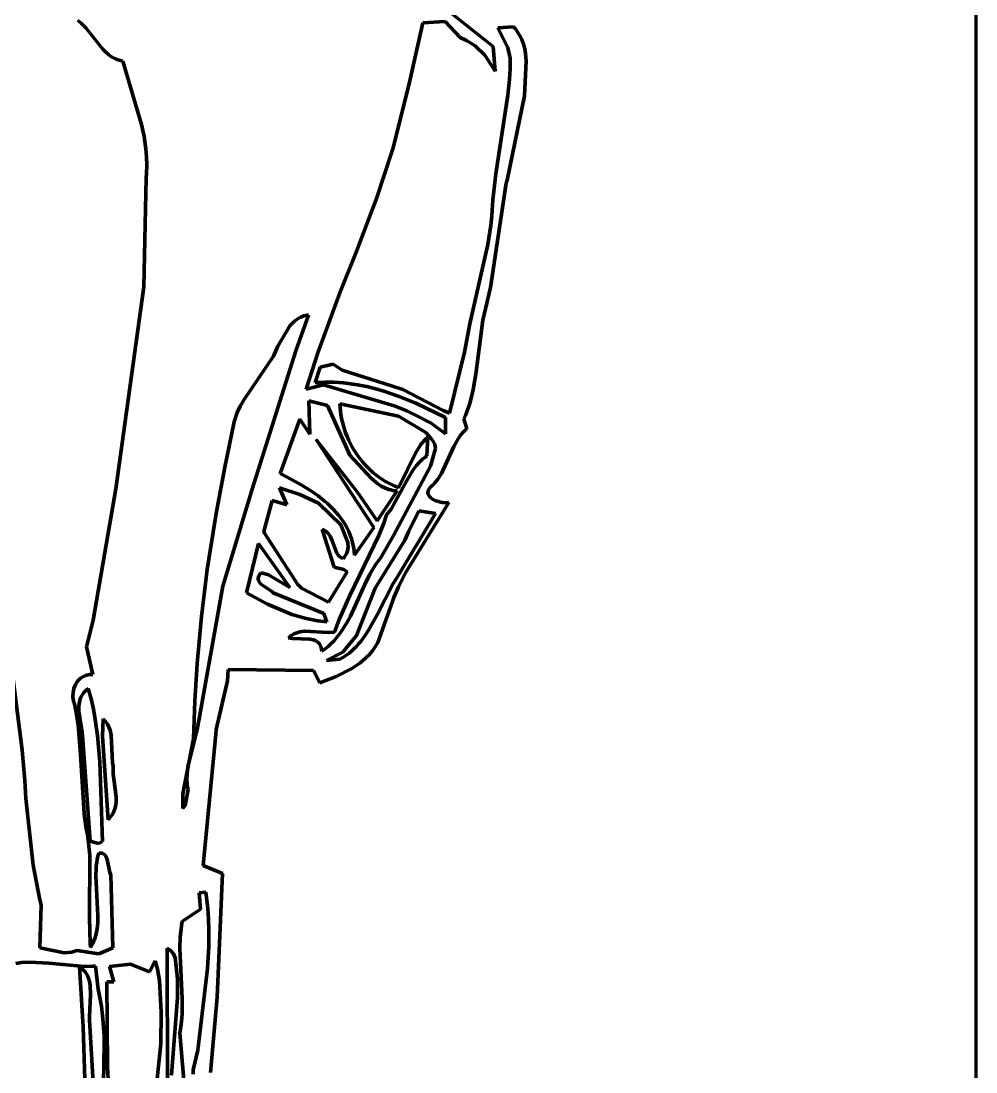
# Model space of a CAD drawing. Header units: millimetres. Extents: x 0 to 11.1, y 0 to 16.2.
# Drawn here: x 8.677 to 11.111, y 3.207 to 5.886 of the extents above; entities that cross this region are included whole.
import ezdxf

# ---------------------------------------------------------------- set-up
doc = ezdxf.new("R2010")
doc.units = ezdxf.units.MM
doc.layers.add('color#0b0b0bff', color=7, linetype='CONTINUOUS', lineweight=100)
doc.layers.add('color#ffffffff', color=7, linetype='CONTINUOUS', lineweight=100)

msp = doc.modelspace()

# ---------------------------------------------------------------- linework, layer by layer
at = {"layer": 'color#0b0b0bff'}
for p, q in [((9.7658, 5.9119), (9.8804, 5.8211)), ((8.8305, 5.8801), (8.8218, 5.8872)), ((8.8424, 5.868), (8.8305, 5.8801)), ((8.8846, 5.8147), (8.8424, 5.868)), ((9.7011, 5.8814), (9.6655, 5.7224)), ((9.7579, 5.8843), (9.7011, 5.8814)), ((9.7963, 5.8438), (9.7579, 5.8843)), ((9.8923, 5.8686), (9.9326, 5.8706)), ((9.9178, 5.8171), (9.8923, 5.8686)), ((9.9326, 5.8706), (9.937, 5.8656)), ((9.8127, 5.8365), (9.7963, 5.8438)), ((9.937, 5.8656), (9.941, 5.8604)), ((9.941, 5.8604), (9.9446, 5.8551)), ((9.9446, 5.8551), (9.9479, 5.8496)), ((9.9479, 5.8496), (9.9508, 5.8441)), ((9.9508, 5.8441), (9.9534, 5.8385)), ((8.8923, 5.8068), (8.8846, 5.8147)), ((9.8347, 5.8225), (9.8127, 5.8365)), ((9.8594, 5.7987), (9.8347, 5.8225)), ((9.8804, 5.8211), (9.8855, 5.7581)), ((9.924, 5.791), (9.9178, 5.8171)), ((9.9534, 5.8385), (9.9577, 5.8269)), ((9.9577, 5.8269), (9.9609, 5.8149)), ((9.9609, 5.8149), (9.9631, 5.8027)), ((8.9006, 5.7997), (8.8923, 5.8068)), ((8.905, 5.7965), (8.9006, 5.7997)), ((8.9096, 5.7935), (8.905, 5.7965)), ((8.9145, 5.7909), (8.9096, 5.7935)), ((8.9195, 5.7885), (8.9145, 5.7909)), ((8.9249, 5.7865), (8.9195, 5.7885)), ((9.8855, 5.7581), (9.8594, 5.7987)), ((9.9239, 5.7772), (9.924, 5.791)), ((9.9631, 5.8027), (9.9648, 5.784)), ((8.9305, 5.7848), (8.9249, 5.7865)), ((8.9364, 5.7835), (8.9305, 5.7848)), ((8.9845, 5.6221), (8.9364, 5.7835)), ((9.9218, 5.7368), (9.9234, 5.7637)), ((9.9234, 5.7637), (9.9239, 5.7772)), ((9.9648, 5.784), (9.9605, 5.695)), ((9.918, 5.6965), (9.9218, 5.7368)), ((9.6655, 5.7224), (9.6247, 5.5601)), ((9.8872, 5.4965), (9.918, 5.6965)), ((9.9605, 5.695), (9.9159, 5.4799)), ((8.9907, 5.5912), (8.9845, 5.6221)), ((8.9951, 5.5601), (8.9907, 5.5912)), ((8.9968, 5.5392), (8.9951, 5.5601)), ((9.6247, 5.5601), (9.5823, 5.4307)), ((8.9975, 5.5181), (8.9968, 5.5392)), ((8.9964, 5.4863), (8.9971, 5.497)), ((8.9971, 5.497), (8.9975, 5.5181)), ((9.8793, 5.4295), (9.8872, 5.4965)), ((8.9898, 5.2084), (8.9964, 5.4863)), ((9.9133, 5.4724), (9.8737, 5.2068)), ((9.9159, 5.4799), (9.9133, 5.4724)), ((9.5823, 5.4307), (9.5668, 5.3905)), ((9.8767, 5.3891), (9.8793, 5.4295)), ((9.5668, 5.3905), (9.533, 5.3009)), ((9.8743, 5.3647), (9.8767, 5.3891)), ((9.8671, 5.3163), (9.8743, 5.3647)), ((9.8211, 5.1136), (9.8671, 5.3163)), ((9.533, 5.3009), (9.4898, 5.1925)), ((8.9187, 4.693), (8.9898, 5.2084)), ((9.8737, 5.2068), (9.8606, 5.1523)), ((9.4898, 5.1925), (9.4335, 5.0401)), ((9.8606, 5.1523), (9.8544, 5.1233)), ((9.3739, 5.1205), (9.3626, 5.1091)), ((9.3835, 5.1274), (9.3739, 5.1205)), ((9.3773, 5.0452), (9.4102, 5.1361)), ((9.3905, 5.131), (9.3835, 5.1274)), ((9.398, 5.1338), (9.3905, 5.131)), ((9.406, 5.1356), (9.398, 5.1338)), ((9.4102, 5.1361), (9.406, 5.1356)), ((9.8544, 5.1233), (9.8366, 4.9855)), ((9.3626, 5.1091), (9.3312, 5.057)), ((9.8076, 5.0414), (9.8211, 5.1136)), ((9.2658, 4.6919), (9.3773, 5.0452)), ((9.3312, 5.057), (9.3202, 5.0312)), ((9.4335, 5.0401), (9.4038, 4.947)), ((9.7689, 4.8863), (9.8076, 5.0414)), ((9.3202, 5.0312), (9.2456, 4.9205)), ((9.4396, 5.0035), (9.4725, 5.0109)), ((9.4725, 5.0109), (9.4956, 4.9953)), ((9.4269, 4.9638), (9.4396, 5.0035)), ((9.4956, 4.9953), (9.624, 4.955)), ((9.8366, 4.9855), (9.8298, 4.9466)), ((9.4038, 4.947), (9.4479, 4.958)), ((9.4391, 4.9646), (9.4269, 4.9638)), ((9.4512, 4.9651), (9.4391, 4.9646)), ((9.4479, 4.958), (9.6285, 4.9044)), ((9.4633, 4.9651), (9.4512, 4.9651)), ((9.4753, 4.9648), (9.4633, 4.9651)), ((9.4873, 4.9642), (9.4753, 4.9648)), ((9.4993, 4.9632), (9.4873, 4.9642)), ((9.5112, 4.9619), (9.4993, 4.9632)), ((9.5348, 4.9584), (9.5112, 4.9619)), ((9.5582, 4.9537), (9.5348, 4.9584)), ((9.5814, 4.9479), (9.5582, 4.9537)), ((9.6043, 4.9412), (9.5814, 4.9479)), ((9.6384, 4.9296), (9.6043, 4.9412)), ((9.624, 4.955), (9.6503, 4.9461)), ((9.6503, 4.9461), (9.7534, 4.8925)), ((9.8298, 4.9466), (9.8253, 4.9274)), ((9.2359, 4.9043), (9.2281, 4.8874)), ((9.2421, 4.9152), (9.2359, 4.9043)), ((9.2456, 4.9205), (9.2421, 4.9152)), ((9.4105, 4.9173), (9.4128, 4.8321)), ((9.4584, 4.9054), (9.4105, 4.9173)), ((9.5149, 4.7787), (9.4584, 4.9054)), ((9.4898, 4.9101), (9.4904, 4.9005)), ((9.6394, 4.8782), (9.4898, 4.9101)), ((9.6285, 4.9044), (9.6604, 4.8916)), ((9.683, 4.9115), (9.6384, 4.9296)), ((9.7587, 4.8751), (9.683, 4.9115)), ((9.82, 4.9084), (9.8135, 4.8897)), ((9.8253, 4.9274), (9.82, 4.9084)), ((9.2281, 4.8874), (9.2203, 4.8641)), ((9.4904, 4.9005), (9.4913, 4.891)), ((9.4913, 4.891), (9.4926, 4.8816)), ((9.4926, 4.8816), (9.4942, 4.8722)), ((9.7087, 4.8365), (9.6394, 4.8782)), ((9.6604, 4.8916), (9.6838, 4.8804)), ((9.6838, 4.8804), (9.7221, 4.8603)), ((9.7534, 4.8925), (9.7689, 4.8863)), ((9.8098, 4.8805), (9.8058, 4.8714)), ((9.8135, 4.8897), (9.8098, 4.8805)), ((9.2203, 4.8641), (9.1963, 4.7484)), ((9.3879, 4.8711), (9.3377, 4.7319)), ((9.4128, 4.8321), (9.3879, 4.8711)), ((9.4942, 4.8722), (9.4963, 4.8629)), ((9.4963, 4.8629), (9.4987, 4.8536)), ((9.4987, 4.8536), (9.5014, 4.8445)), ((9.7221, 4.8603), (9.7591, 4.8334)), ((9.7591, 4.8334), (9.7587, 4.8751)), ((9.8058, 4.8714), (9.8133, 4.8465)), ((9.5014, 4.8445), (9.5045, 4.8355)), ((9.5045, 4.8355), (9.508, 4.8267)), ((9.508, 4.8267), (9.5117, 4.8179)), ((9.7064, 4.8177), (9.7139, 4.825)), ((9.7218, 4.8225), (9.7087, 4.8365)), ((9.7139, 4.825), (9.7117, 4.7771)), ((9.7974, 4.8301), (9.7909, 4.8209)), ((9.8048, 4.8387), (9.7974, 4.8301)), ((9.8089, 4.8427), (9.8048, 4.8387)), ((9.8133, 4.8465), (9.8089, 4.8427)), ((9.5176, 4.6841), (9.4297, 4.8191)), ((9.4297, 4.8191), (9.5341, 4.6852)), ((9.5117, 4.8179), (9.5158, 4.8094)), ((9.5158, 4.8094), (9.5203, 4.801)), ((9.5203, 4.801), (9.525, 4.7927)), ((9.6829, 4.7842), (9.6965, 4.8059)), ((9.6965, 4.8059), (9.7064, 4.8177)), ((9.7204, 4.7512), (9.7335, 4.7958)), ((9.7283, 4.8126), (9.7218, 4.8225)), ((9.7315, 4.8064), (9.7283, 4.8126)), ((9.7335, 4.7958), (9.7315, 4.8064)), ((9.7799, 4.8011), (9.7487, 4.7325)), ((9.7909, 4.8209), (9.7799, 4.8011)), ((9.57, 4.7193), (9.5149, 4.7787)), ((9.525, 4.7927), (9.5301, 4.7847)), ((9.5301, 4.7847), (9.5355, 4.7769)), ((9.5355, 4.7769), (9.5411, 4.7693)), ((9.5411, 4.7693), (9.5471, 4.7619)), ((9.6419, 4.7007), (9.6829, 4.7842)), ((9.7015, 4.7693), (9.6924, 4.7608)), ((9.7065, 4.7733), (9.7015, 4.7693)), ((9.7117, 4.7771), (9.7065, 4.7733)), ((9.1963, 4.7484), (9.1741, 4.6301)), ((9.5471, 4.7619), (9.5533, 4.7548)), ((9.5533, 4.7548), (9.5598, 4.748)), ((9.5598, 4.748), (9.5666, 4.7414)), ((9.6253, 4.5723), (9.7204, 4.7512)), ((9.6841, 4.7515), (9.6766, 4.7415)), ((9.6924, 4.7608), (9.6841, 4.7515)), ((9.3377, 4.7319), (9.3554, 4.723)), ((9.3554, 4.723), (9.3912, 4.7034)), ((9.5666, 4.7414), (9.5737, 4.7351)), ((9.5866, 4.7059), (9.57, 4.7193)), ((9.5737, 4.7351), (9.581, 4.7291)), ((9.581, 4.7291), (9.5886, 4.7234)), ((9.5886, 4.7234), (9.5964, 4.718)), ((9.5964, 4.718), (9.6045, 4.7129)), ((9.6766, 4.7415), (9.66, 4.7146)), ((9.7394, 4.7179), (9.7322, 4.7088)), ((9.7487, 4.7325), (9.7394, 4.7179)), ((8.8612, 4.3587), (8.9187, 4.693)), ((9.1916, 4.4447), (9.2658, 4.6919)), ((9.3357, 4.6953), (9.3548, 4.6527)), ((9.3874, 4.6788), (9.3357, 4.6953)), ((9.3912, 4.7034), (9.4175, 4.6869)), ((9.5954, 4.7002), (9.5866, 4.7059)), ((9.6047, 4.6955), (9.5954, 4.7002)), ((9.6045, 4.7129), (9.6128, 4.7082)), ((9.6145, 4.6917), (9.6047, 4.6955)), ((9.6128, 4.7082), (9.6213, 4.7039)), ((9.6196, 4.6903), (9.6145, 4.6917)), ((9.6249, 4.6891), (9.6196, 4.6903)), ((9.66, 4.7146), (9.6201, 4.6417)), ((9.6213, 4.7039), (9.6301, 4.6999)), ((9.6303, 4.6883), (9.6249, 4.6891)), ((9.6301, 4.6999), (9.6391, 4.6964)), ((9.6391, 4.6964), (9.6419, 4.7007)), ((9.7158, 4.6902), (9.7148, 4.6875)), ((9.7172, 4.6929), (9.7158, 4.6902)), ((9.7192, 4.6956), (9.7172, 4.6929)), ((9.7216, 4.6985), (9.7192, 4.6956)), ((9.7246, 4.7015), (9.7216, 4.6985)), ((9.7282, 4.7045), (9.7246, 4.7015)), ((9.7322, 4.7088), (9.7282, 4.7045)), ((9.3171, 4.6635), (9.296, 4.5845)), ((9.3548, 4.6527), (9.3171, 4.6635)), ((9.4349, 4.6563), (9.3874, 4.6788)), ((9.4175, 4.6869), (9.4344, 4.6749)), ((9.4344, 4.6749), (9.4506, 4.6621)), ((9.4506, 4.6621), (9.4583, 4.6554)), ((9.5766, 4.5944), (9.5176, 4.6841)), ((9.5341, 4.6852), (9.5847, 4.6115)), ((9.5847, 4.6115), (9.6358, 4.6878)), ((9.6358, 4.6878), (9.6303, 4.6883)), ((9.7148, 4.6875), (9.7143, 4.685)), ((9.7143, 4.685), (9.7143, 4.6826)), ((9.7143, 4.6826), (9.7146, 4.6803)), ((9.7146, 4.6803), (9.7153, 4.678)), ((9.7153, 4.678), (9.7164, 4.6759)), ((9.7164, 4.6759), (9.7178, 4.6739)), ((9.7178, 4.6739), (9.7214, 4.6701)), ((9.7214, 4.6701), (9.7261, 4.6669)), ((9.7261, 4.6669), (9.7346, 4.6628)), ((9.7346, 4.6628), (9.7508, 4.6587)), ((9.4926, 4.6012), (9.4349, 4.6563)), ((9.4583, 4.6554), (9.4658, 4.6485)), ((9.4658, 4.6485), (9.4729, 4.6413)), ((9.4729, 4.6413), (9.4798, 4.6339)), ((9.6201, 4.6417), (9.6087, 4.6266)), ((9.7671, 4.658), (9.6566, 4.4793)), ((9.6908, 4.6367), (9.6649, 4.5833)), ((9.7331, 4.6305), (9.6908, 4.6367)), ((9.7508, 4.6587), (9.764, 4.6578)), ((9.764, 4.6578), (9.7671, 4.658)), ((9.1741, 4.6301), (9.1518, 4.4873)), ((9.4798, 4.6339), (9.4862, 4.6263)), ((9.4862, 4.6263), (9.4924, 4.6184)), ((9.4924, 4.6184), (9.4981, 4.6102)), ((9.4981, 4.6102), (9.5033, 4.6018)), ((9.6087, 4.6266), (9.6014, 4.6052)), ((9.6351, 4.4662), (9.7331, 4.6305)), ((9.296, 4.5845), (9.298, 4.5798)), ((9.4752, 4.4931), (9.4443, 4.5895)), ((9.4443, 4.5895), (9.4478, 4.5882)), ((9.4478, 4.5882), (9.451, 4.5867)), ((9.451, 4.5867), (9.4539, 4.5849)), ((9.4539, 4.5849), (9.4565, 4.5829)), ((9.4565, 4.5829), (9.4611, 4.5782)), ((9.51, 4.5566), (9.4926, 4.6012)), ((9.5033, 4.6018), (9.5081, 4.5931)), ((9.5081, 4.5931), (9.5125, 4.5841)), ((9.5125, 4.5841), (9.5163, 4.5749)), ((9.5268, 4.5242), (9.5766, 4.5944)), ((9.6014, 4.6052), (9.5892, 4.5738)), ((9.6649, 4.5833), (9.6556, 4.5621)), ((9.298, 4.5798), (9.3758, 4.4591)), ((9.4611, 4.5782), (9.4648, 4.5728)), ((9.4648, 4.5728), (9.4704, 4.5605)), ((9.4704, 4.5605), (9.4824, 4.5293)), ((9.5108, 4.5443), (9.51, 4.5566)), ((9.5892, 4.5738), (9.5155, 4.4216)), ((9.5163, 4.5749), (9.5196, 4.5653)), ((9.5196, 4.5653), (9.5223, 4.5555)), ((9.5223, 4.5555), (9.5244, 4.5454)), ((9.6556, 4.5621), (9.5793, 4.4398)), ((9.5932, 4.5163), (9.6253, 4.5723)), ((9.2824, 4.554), (9.252, 4.4281)), ((9.3624, 4.4412), (9.2824, 4.554)), ((9.4824, 4.5293), (9.4858, 4.5243)), ((9.5044, 4.5238), (9.5074, 4.5295)), ((9.5074, 4.5295), (9.5094, 4.5353)), ((9.5094, 4.5353), (9.5108, 4.5443)), ((9.5244, 4.5454), (9.5259, 4.535)), ((9.5259, 4.535), (9.5268, 4.5242)), ((9.4858, 4.5243), (9.4899, 4.5201)), ((9.4899, 4.5201), (9.4923, 4.5183)), ((9.4923, 4.5183), (9.4949, 4.5169)), ((9.4949, 4.5169), (9.4978, 4.5157)), ((9.4978, 4.5157), (9.5003, 4.5183)), ((9.5003, 4.5183), (9.5044, 4.5238)), ((9.5815, 4.5007), (9.5872, 4.5086)), ((9.5872, 4.5086), (9.5932, 4.5163)), ((9.1518, 4.4873), (9.1371, 4.3679)), ((9.2843, 4.4729), (9.2859, 4.4754)), ((9.2859, 4.4754), (9.2879, 4.4781)), ((9.2879, 4.4781), (9.2938, 4.4778)), ((9.2938, 4.4778), (9.3076, 4.4743)), ((9.4604, 4.4039), (9.5086, 4.4817)), ((9.4995, 4.4875), (9.4752, 4.4931)), ((9.5086, 4.4817), (9.4995, 4.4875)), ((9.5531, 4.4495), (9.5663, 4.4757)), ((9.5663, 4.4757), (9.5762, 4.4925)), ((9.5762, 4.4925), (9.5815, 4.5007)), ((9.6566, 4.4793), (9.6389, 4.4434)), ((9.2816, 4.4637), (9.2818, 4.4658)), ((9.2821, 4.4596), (9.2816, 4.4637)), ((9.2818, 4.4658), (9.2823, 4.4681)), ((9.2837, 4.4558), (9.2821, 4.4596)), ((9.2823, 4.4681), (9.2831, 4.4704)), ((9.2831, 4.4704), (9.2843, 4.4729)), ((9.2876, 4.4506), (9.2837, 4.4558)), ((9.3161, 4.431), (9.2876, 4.4506)), ((9.3076, 4.4743), (9.3624, 4.4412)), ((9.3758, 4.4591), (9.382, 4.4502)), ((9.382, 4.4502), (9.3918, 4.4402)), ((9.5167, 4.3689), (9.5531, 4.4495)), ((9.5844, 4.3721), (9.6256, 4.4514)), ((9.6256, 4.4514), (9.6351, 4.4662)), ((9.1316, 4.1117), (9.1916, 4.4447)), ((9.252, 4.4281), (9.3052, 4.3993)), ((9.3194, 4.4284), (9.3161, 4.431)), ((9.449, 4.3755), (9.3194, 4.4284)), ((9.3918, 4.4402), (9.4604, 4.4039)), ((9.5155, 4.4216), (9.4881, 4.3598)), ((9.5793, 4.4398), (9.5317, 4.3191)), ((9.6389, 4.4434), (9.6272, 4.4157)), ((9.3052, 4.3993), (9.3675, 4.3728)), ((9.6236, 4.4062), (9.5867, 4.3014)), ((9.6272, 4.4157), (9.6236, 4.4062)), ((9.1371, 4.3679), (9.126, 4.248)), ((9.3675, 4.3728), (9.4036, 4.3622)), ((9.4562, 4.3539), (9.449, 4.3755)), ((9.5077, 4.3518), (9.5167, 4.3689)), ((9.5631, 4.3331), (9.5844, 4.3721)), ((8.8436, 4.2902), (8.8612, 4.3587)), ((9.4036, 4.3622), (9.4333, 4.3564)), ((9.4333, 4.3564), (9.4562, 4.3539)), ((9.4881, 4.3598), (9.4764, 4.3281)), ((9.4977, 4.3353), (9.5028, 4.3435)), ((9.5028, 4.3435), (9.5077, 4.3518)), ((9.3622, 4.3162), (9.3589, 4.3132)), ((9.3655, 4.3189), (9.3622, 4.3162)), ((9.369, 4.3212), (9.3655, 4.3189)), ((9.3726, 4.3232), (9.369, 4.3212)), ((9.3801, 4.3264), (9.3726, 4.3232)), ((9.3878, 4.3285), (9.3801, 4.3264)), ((9.4, 4.3301), (9.3878, 4.3285)), ((9.46, 4.3271), (9.4, 4.3301)), ((9.4764, 4.3281), (9.46, 4.3271)), ((9.4805, 4.3122), (9.4866, 4.3197)), ((9.4866, 4.3197), (9.4923, 4.3274)), ((9.4923, 4.3274), (9.4977, 4.3353)), ((9.5317, 4.3191), (9.4975, 4.2767)), ((9.5431, 4.3043), (9.5535, 4.3184)), ((9.5535, 4.3184), (9.5631, 4.3331)), ((8.6466, 4.2876), (8.6798, 4.0269)), ((8.86, 4.22), (8.8436, 4.2902)), ((9.3589, 4.3132), (9.3688, 4.3113)), ((9.3688, 4.3113), (9.4129, 4.3099)), ((9.4129, 4.3099), (9.4228, 4.3079)), ((9.4228, 4.3079), (9.4286, 4.3056)), ((9.4286, 4.3056), (9.4313, 4.304)), ((9.4313, 4.304), (9.4337, 4.3022)), ((9.4337, 4.3022), (9.4359, 4.3001)), ((9.4359, 4.3001), (9.4379, 4.2976)), ((9.4379, 4.2976), (9.4396, 4.2948)), ((9.4396, 4.2948), (9.4411, 4.2916)), ((9.4411, 4.2916), (9.4422, 4.288)), ((9.4422, 4.288), (9.4431, 4.284)), ((9.452, 4.2854), (9.4598, 4.2916)), ((9.4598, 4.2916), (9.4671, 4.2982)), ((9.4671, 4.2982), (9.474, 4.3051)), ((9.474, 4.3051), (9.4805, 4.3122)), ((9.5255, 4.285), (9.5317, 4.2912)), ((9.5317, 4.2912), (9.5375, 4.2976)), ((9.5375, 4.2976), (9.5431, 4.3043)), ((9.58, 4.2902), (9.5725, 4.2798)), ((9.5867, 4.3014), (9.58, 4.2902)), ((9.4431, 4.284), (9.4436, 4.2795)), ((9.4436, 4.2795), (9.452, 4.2854)), ((9.4975, 4.2767), (9.4557, 4.2559)), ((9.4896, 4.2585), (9.4976, 4.2631)), ((9.4976, 4.2631), (9.5051, 4.2681)), ((9.5051, 4.2681), (9.5123, 4.2734)), ((9.5123, 4.2734), (9.5191, 4.2791)), ((9.5191, 4.2791), (9.5255, 4.285)), ((9.5554, 4.2613), (9.541, 4.2491)), ((9.5643, 4.2702), (9.5554, 4.2613)), ((9.5725, 4.2798), (9.5643, 4.2702)), ((9.126, 4.248), (9.1199, 4.152)), ((9.4557, 4.2559), (9.4896, 4.2585)), ((9.52, 4.235), (9.4802, 4.2149)), ((9.541, 4.2491), (9.52, 4.235)), ((8.8239, 4.2055), (8.8289, 4.2102)), ((8.8289, 4.2102), (8.8347, 4.2141)), ((8.8347, 4.2141), (8.8411, 4.2171)), ((8.8411, 4.2171), (8.8482, 4.2191)), ((8.8482, 4.2191), (8.852, 4.2197)), ((8.852, 4.2197), (8.8559, 4.22)), ((8.8559, 4.22), (8.86, 4.22)), ((9.2054, 4.2329), (9.2031, 4.2038)), ((9.4227, 4.23), (9.2054, 4.2329)), ((9.4386, 4.1989), (9.4227, 4.23)), ((9.4802, 4.2149), (9.4386, 4.1989)), ((8.8098, 4.1738), (8.812, 4.1843)), ((8.812, 4.1843), (8.8159, 4.1941)), ((8.8159, 4.1941), (8.8195, 4.2001)), ((8.8195, 4.2001), (8.8239, 4.2055)), ((8.8442, 4.1808), (8.8404, 4.1774)), ((8.8485, 4.1841), (8.8442, 4.1808)), ((8.8555, 4.1578), (8.8485, 4.1841)), ((9.2031, 4.2038), (9.1747, 4.0794)), ((8.8094, 4.1629), (8.8098, 4.1738)), ((8.811, 4.1519), (8.8094, 4.1629)), ((8.8268, 4.1535), (8.8257, 4.1491)), ((8.8281, 4.1578), (8.8268, 4.1535)), ((8.8298, 4.162), (8.8281, 4.1578)), ((8.8318, 4.1661), (8.8298, 4.162)), ((8.8343, 4.17), (8.8318, 4.1661)), ((8.8371, 4.1738), (8.8343, 4.17)), ((8.8404, 4.1774), (8.8371, 4.1738)), ((8.8615, 4.1313), (8.8555, 4.1578)), ((8.8131, 4.1448), (8.811, 4.1519)), ((8.8175, 4.1235), (8.8131, 4.1448)), ((8.8257, 4.1491), (8.8246, 4.14)), ((8.8246, 4.14), (8.8246, 4.1258)), ((8.8663, 4.1047), (8.8615, 4.1313)), ((9.1199, 4.152), (9.1165, 4.0558)), ((8.8225, 4.0914), (8.8175, 4.1235)), ((8.8246, 4.1258), (8.8327, 4.0718)), ((8.8719, 4.0646), (8.8663, 4.1047)), ((8.886, 4.107), (8.8844, 4.0626)), ((8.8892, 4.1037), (8.886, 4.107)), ((8.8921, 4.1003), (8.8892, 4.1037)), ((8.8971, 4.0932), (8.8921, 4.1003)), ((9.1259, 4.0798), (9.1316, 4.1117)), ((8.8287, 4.016), (8.8225, 4.0914)), ((8.901, 4.0856), (8.8971, 4.0932)), ((8.9039, 4.0777), (8.901, 4.0856)), ((8.9069, 4.0652), (8.9039, 4.0777)), ((9.1024, 3.985), (9.1259, 4.0798)), ((9.1747, 4.0794), (9.1732, 4.0678)), ((8.8327, 4.0718), (8.8342, 4.0533)), ((8.8342, 4.0533), (8.8536, 3.7953)), ((8.8777, 3.9972), (8.8719, 4.0646)), ((8.8844, 4.0626), (8.8991, 3.8496)), ((8.9106, 3.9946), (8.9069, 4.0652)), ((9.1165, 4.0558), (9.0897, 3.9158)), ((9.1732, 4.0678), (9.1412, 3.7326)), ((8.6798, 4.0269), (8.6868, 3.95)), ((8.8378, 3.8647), (8.8287, 4.016)), ((8.8851, 3.7939), (8.8777, 3.9972)), ((8.9117, 3.9861), (8.9106, 3.9946)), ((8.9123, 3.9668), (8.9117, 3.9861)), ((8.9196, 3.9077), (8.9123, 3.9668)), ((9.1, 3.9529), (9.1003, 3.9658)), ((9.1003, 3.9658), (9.1024, 3.985)), ((8.6868, 3.95), (8.6889, 3.9036)), ((9.1008, 3.9399), (9.1, 3.9529)), ((9.1016, 3.9333), (9.1008, 3.9399)), ((9.0897, 3.9158), (9.0893, 3.8785)), ((9.0953, 3.8855), (9.1028, 3.9267)), ((9.1028, 3.9267), (9.1016, 3.9333)), ((8.6889, 3.9036), (8.708, 3.7336)), ((8.9179, 3.8841), (8.9193, 3.8934)), ((8.9193, 3.8934), (8.9196, 3.9077)), ((9.0893, 3.8785), (9.0953, 3.8855)), ((8.8426, 3.8325), (8.8378, 3.8647)), ((8.9062, 3.8578), (8.9091, 3.862)), ((8.9091, 3.862), (8.9116, 3.8663)), ((8.9116, 3.8663), (8.9137, 3.8706)), ((8.9137, 3.8706), (8.9154, 3.8751)), ((8.9154, 3.8751), (8.9168, 3.8796)), ((8.9168, 3.8796), (8.9179, 3.8841)), ((8.8465, 3.8114), (8.8426, 3.8325)), ((8.8991, 3.8496), (8.9029, 3.8537)), ((8.9029, 3.8537), (8.9062, 3.8578)), ((8.8493, 3.7903), (8.8465, 3.8114)), ((8.852, 3.7585), (8.8493, 3.7903)), ((8.8536, 3.7953), (8.8747, 3.7891)), ((8.8747, 3.7891), (8.8851, 3.7939)), ((8.8516, 3.5986), (8.852, 3.7585)), ((8.8731, 3.7564), (8.8713, 3.7484)), ((8.8754, 3.7643), (8.8731, 3.7564)), ((8.8782, 3.7645), (8.8754, 3.7643)), ((8.8808, 3.7645), (8.8782, 3.7645)), ((8.8832, 3.7641), (8.8808, 3.7645)), ((8.8853, 3.7635), (8.8832, 3.7641)), ((8.8872, 3.7626), (8.8853, 3.7635)), ((8.8904, 3.7601), (8.8872, 3.7626)), ((8.8929, 3.7568), (8.8904, 3.7601)), ((8.8964, 3.7482), (8.8929, 3.7568)), ((8.708, 3.7336), (8.7251, 3.6453)), ((8.8689, 3.7321), (8.8683, 3.7238)), ((8.8699, 3.7403), (8.8689, 3.7321)), ((8.8713, 3.7484), (8.8699, 3.7403)), ((8.9033, 3.7153), (8.8964, 3.7482)), ((9.1412, 3.7326), (9.1906, 3.7123)), ((8.8683, 3.7238), (8.8678, 3.707)), ((8.8678, 3.707), (8.8693, 3.6729)), ((8.9063, 3.7094), (8.9033, 3.7153)), ((8.9109, 3.5226), (8.9063, 3.7094)), ((9.1906, 3.7123), (9.1769, 3.3973)), ((8.8693, 3.6729), (8.8732, 3.6044)), ((8.7251, 3.6453), (8.728, 3.6328)), ((9.1481, 3.6652), (9.1311, 3.663)), ((9.1311, 3.663), (9.1346, 3.6214)), ((9.15, 3.6513), (9.1481, 3.6652)), ((9.1531, 3.6235), (9.15, 3.6513)), ((8.728, 3.6328), (8.7248, 3.5232)), ((9.1346, 3.6214), (9.0879, 3.5899)), ((9.155, 3.5957), (9.1531, 3.6235)), ((8.8536, 3.5346), (8.8516, 3.5986)), ((8.8732, 3.6044), (8.8726, 3.5876)), ((9.1558, 3.5679), (9.155, 3.5957)), ((8.8707, 3.5711), (8.8692, 3.563)), ((8.8718, 3.5793), (8.8707, 3.5711)), ((8.8726, 3.5876), (8.8718, 3.5793)), ((9.0848, 3.5704), (9.083, 3.5508)), ((9.0862, 3.5801), (9.0848, 3.5704)), ((9.0879, 3.5899), (9.0862, 3.5801)), ((9.1554, 3.5261), (9.1558, 3.5679)), ((8.8619, 3.5392), (8.8585, 3.5315)), ((8.8649, 3.547), (8.8619, 3.5392)), ((8.8673, 3.5549), (8.8649, 3.547)), ((8.8692, 3.563), (8.8673, 3.5549)), ((9.083, 3.5508), (9.0819, 3.5214)), ((8.7248, 3.5232), (8.7869, 3.5104)), ((8.7869, 3.5104), (8.8066, 3.5121)), ((8.8066, 3.5121), (8.8197, 3.5162)), ((8.8197, 3.5162), (8.8751, 3.5077)), ((8.8544, 3.524), (8.8536, 3.5346)), ((8.8585, 3.5315), (8.8544, 3.524)), ((8.8751, 3.5077), (8.9109, 3.5226)), ((9.0493, 3.5219), (9.0507, 3.1703)), ((9.055, 3.5185), (9.0493, 3.5219)), ((9.0597, 3.5145), (9.055, 3.5185)), ((9.0653, 3.5077), (9.0597, 3.5145)), ((9.0819, 3.5214), (9.0877, 3.3939)), ((9.1522, 3.4703), (9.1554, 3.5261)), ((8.6779, 3.4854), (8.664, 3.4835)), ((8.6988, 3.4867), (8.6779, 3.4854)), ((8.7476, 3.4839), (8.6988, 3.4867)), ((8.8387, 3.4753), (8.7476, 3.4839)), ((9.0189, 3.4896), (9.0046, 3.4617)), ((9.0247, 3.4683), (9.0189, 3.4896)), ((9.0703, 3.4974), (9.0653, 3.5077)), ((9.0756, 3.4438), (9.0703, 3.4974)), ((8.8356, 3.3204), (8.8261, 3.4755)), ((8.8261, 3.4755), (8.8303, 3.4723)), ((8.8303, 3.4723), (8.8341, 3.4689)), ((8.8341, 3.4689), (8.8375, 3.4654)), ((8.8375, 3.4654), (8.8405, 3.4617)), ((8.8599, 3.476), (8.8387, 3.4753)), ((8.8405, 3.4617), (8.8431, 3.4579)), ((8.8431, 3.4579), (8.8454, 3.4539)), ((8.867, 3.4766), (8.8599, 3.476)), ((8.8734, 3.418), (8.867, 3.4766)), ((8.9563, 3.4816), (8.9022, 3.4751)), ((8.9022, 3.4751), (8.9133, 3.4367)), ((9.0046, 3.4617), (8.9563, 3.4816)), ((9.0299, 3.4396), (9.0247, 3.4683)), ((9.1279, 3.2619), (9.1522, 3.4703)), ((8.8454, 3.4539), (8.8473, 3.4498)), ((8.8473, 3.4498), (8.849, 3.4456)), ((8.849, 3.4456), (8.8515, 3.4369)), ((8.8515, 3.4369), (8.853, 3.4279)), ((8.9133, 3.4367), (8.8957, 3.4361)), ((8.8957, 3.4361), (8.8971, 3.2208)), ((9.0339, 3.3592), (9.0299, 3.4396)), ((9.0758, 3.3964), (9.0756, 3.4438)), ((8.8537, 3.4042), (8.8517, 3.3471)), ((8.853, 3.4279), (8.8537, 3.4042)), ((8.8781, 3.3963), (8.8734, 3.418)), ((8.8819, 3.3745), (8.8781, 3.3963)), ((9.0604, 3.1983), (9.0758, 3.3964)), ((9.0877, 3.3939), (9.0874, 3.3547)), ((9.1769, 3.3973), (9.1598, 3.2054)), ((8.8859, 3.3416), (8.8819, 3.3745)), ((9.0333, 3.2785), (9.0339, 3.3592)), ((9.0874, 3.3547), (9.0861, 3.335)), ((8.8517, 3.3471), (8.8519, 3.3386)), ((8.8519, 3.3386), (8.8653, 3.1029)), ((8.8887, 3.2975), (8.8859, 3.3416)), ((9.0861, 3.335), (9.0836, 3.3154)), ((8.8433, 3.0634), (8.8356, 3.3204)), ((8.8878, 3.209), (8.8887, 3.2975)), ((9.0836, 3.3154), (9.0819, 3.3056)), ((9.0819, 3.3056), (9.0919, 3.1853)), ((9.0198, 3.1481), (9.0333, 3.2785)), ((9.1154, 3.2122), (9.1279, 3.2619)), ((8.8971, 3.2208), (8.9026, 3.1242)), ((8.8803, 3.0985), (8.8878, 3.209)), ((9.1162, 3.2007), (9.1154, 3.2122))]:
    msp.add_line(p, q, dxfattribs=at)
at = {"layer": 'color#ffffffff'}
for p, q in [((11.1111, 16.1667), (11.1111, 0)), ((9.8804, 5.8211), (9.7658, 5.9119)), ((8.8218, 5.8872), (8.8305, 5.8801)), ((8.8305, 5.8801), (8.8424, 5.868)), ((8.8424, 5.868), (8.8846, 5.8147)), ((9.6655, 5.7224), (9.7011, 5.8814)), ((9.7011, 5.8814), (9.7579, 5.8843)), ((9.7579, 5.8843), (9.7963, 5.8438)), ((9.9326, 5.8706), (9.8923, 5.8686)), ((9.8923, 5.8686), (9.9178, 5.8171)), ((9.937, 5.8656), (9.9326, 5.8706)), ((9.7963, 5.8438), (9.8127, 5.8365)), ((9.941, 5.8604), (9.937, 5.8656)), ((9.9446, 5.8551), (9.941, 5.8604)), ((9.9479, 5.8496), (9.9446, 5.8551)), ((9.9508, 5.8441), (9.9479, 5.8496)), ((9.9534, 5.8385), (9.9508, 5.8441)), ((8.8846, 5.8147), (8.8923, 5.8068)), ((9.8127, 5.8365), (9.8347, 5.8225)), ((9.8347, 5.8225), (9.8594, 5.7987)), ((9.8855, 5.7581), (9.8804, 5.8211)), ((9.9178, 5.8171), (9.924, 5.791)), ((9.9577, 5.8269), (9.9534, 5.8385)), ((9.9609, 5.8149), (9.9577, 5.8269)), ((9.9631, 5.8027), (9.9609, 5.8149)), ((8.8923, 5.8068), (8.9006, 5.7997)), ((8.9006, 5.7997), (8.905, 5.7965)), ((8.905, 5.7965), (8.9096, 5.7935)), ((8.9096, 5.7935), (8.9145, 5.7909)), ((8.9145, 5.7909), (8.9195, 5.7885)), ((8.9195, 5.7885), (8.9249, 5.7865)), ((9.8594, 5.7987), (9.8855, 5.7581)), ((9.924, 5.791), (9.9239, 5.7772)), ((9.9648, 5.784), (9.9631, 5.8027)), ((8.9249, 5.7865), (8.9305, 5.7848)), ((8.9305, 5.7848), (8.9364, 5.7835)), ((8.9364, 5.7835), (8.9845, 5.6221)), ((9.9234, 5.7637), (9.9218, 5.7368)), ((9.9239, 5.7772), (9.9234, 5.7637)), ((9.9605, 5.695), (9.9648, 5.784)), ((9.9218, 5.7368), (9.918, 5.6965)), ((9.6247, 5.5601), (9.6655, 5.7224)), ((9.918, 5.6965), (9.8872, 5.4965)), ((9.9159, 5.4799), (9.9605, 5.695)), ((8.9845, 5.6221), (8.9907, 5.5912)), ((8.9907, 5.5912), (8.9951, 5.5601)), ((8.9951, 5.5601), (8.9968, 5.5392)), ((9.5823, 5.4307), (9.6247, 5.5601)), ((8.9968, 5.5392), (8.9975, 5.5181)), ((8.9971, 5.497), (8.9964, 5.4863)), ((8.9975, 5.5181), (8.9971, 5.497)), ((9.8872, 5.4965), (9.8793, 5.4295)), ((8.9964, 5.4863), (8.9898, 5.2084)), ((9.8737, 5.2068), (9.9133, 5.4724)), ((9.9133, 5.4724), (9.9159, 5.4799)), ((9.5668, 5.3905), (9.5823, 5.4307)), ((9.8793, 5.4295), (9.8767, 5.3891)), ((9.533, 5.3009), (9.5668, 5.3905)), ((9.8767, 5.3891), (9.8743, 5.3647)), ((9.8743, 5.3647), (9.8671, 5.3163)), ((9.8671, 5.3163), (9.8211, 5.1136)), ((9.4898, 5.1925), (9.533, 5.3009)), ((8.9898, 5.2084), (8.9187, 4.693)), ((9.8606, 5.1523), (9.8737, 5.2068)), ((9.4335, 5.0401), (9.4898, 5.1925)), ((9.8544, 5.1233), (9.8606, 5.1523)), ((9.3626, 5.1091), (9.3739, 5.1205)), ((9.3739, 5.1205), (9.3835, 5.1274)), ((9.4102, 5.1361), (9.3773, 5.0452)), ((9.3835, 5.1274), (9.3905, 5.131)), ((9.3905, 5.131), (9.398, 5.1338)), ((9.398, 5.1338), (9.406, 5.1356)), ((9.406, 5.1356), (9.4102, 5.1361)), ((9.8366, 4.9855), (9.8544, 5.1233)), ((9.3312, 5.057), (9.3626, 5.1091)), ((9.8211, 5.1136), (9.8076, 5.0414)), ((9.3773, 5.0452), (9.2658, 4.6919)), ((9.3202, 5.0312), (9.3312, 5.057)), ((9.4038, 4.947), (9.4335, 5.0401)), ((9.8076, 5.0414), (9.7689, 4.8863)), ((9.2456, 4.9205), (9.3202, 5.0312)), ((9.4725, 5.0109), (9.4396, 5.0035)), ((9.4956, 4.9953), (9.4725, 5.0109)), ((9.4396, 5.0035), (9.4269, 4.9638)), ((9.624, 4.955), (9.4956, 4.9953)), ((9.8298, 4.9466), (9.8366, 4.9855)), ((9.4479, 4.958), (9.4038, 4.947)), ((9.4269, 4.9638), (9.4391, 4.9646)), ((9.4391, 4.9646), (9.4512, 4.9651)), ((9.6285, 4.9044), (9.4479, 4.958)), ((9.4512, 4.9651), (9.4633, 4.9651)), ((9.4633, 4.9651), (9.4753, 4.9648)), ((9.4753, 4.9648), (9.4873, 4.9642)), ((9.4873, 4.9642), (9.4993, 4.9632)), ((9.4993, 4.9632), (9.5112, 4.9619)), ((9.5112, 4.9619), (9.5348, 4.9584)), ((9.5348, 4.9584), (9.5582, 4.9537)), ((9.5582, 4.9537), (9.5814, 4.9479)), ((9.5814, 4.9479), (9.6043, 4.9412)), ((9.6043, 4.9412), (9.6384, 4.9296)), ((9.6503, 4.9461), (9.624, 4.955)), ((9.7534, 4.8925), (9.6503, 4.9461)), ((9.8253, 4.9274), (9.8298, 4.9466)), ((9.2281, 4.8874), (9.2359, 4.9043)), ((9.2359, 4.9043), (9.2421, 4.9152)), ((9.2421, 4.9152), (9.2456, 4.9205)), ((9.4105, 4.9173), (9.4584, 4.9054)), ((9.4128, 4.8321), (9.4105, 4.9173)), ((9.4584, 4.9054), (9.5149, 4.7787)), ((9.4898, 4.9101), (9.6394, 4.8782)), ((9.4904, 4.9005), (9.4898, 4.9101)), ((9.6604, 4.8916), (9.6285, 4.9044)), ((9.6384, 4.9296), (9.683, 4.9115)), ((9.683, 4.9115), (9.7587, 4.8751)), ((9.8135, 4.8897), (9.82, 4.9084)), ((9.82, 4.9084), (9.8253, 4.9274)), ((9.2203, 4.8641), (9.2281, 4.8874)), ((9.4913, 4.891), (9.4904, 4.9005)), ((9.4926, 4.8816), (9.4913, 4.891)), ((9.4942, 4.8722), (9.4926, 4.8816)), ((9.6394, 4.8782), (9.7087, 4.8365)), ((9.6838, 4.8804), (9.6604, 4.8916)), ((9.7221, 4.8603), (9.6838, 4.8804)), ((9.7689, 4.8863), (9.7534, 4.8925)), ((9.8058, 4.8714), (9.8098, 4.8805)), ((9.8098, 4.8805), (9.8135, 4.8897)), ((9.1963, 4.7484), (9.2203, 4.8641)), ((9.3377, 4.7319), (9.3879, 4.8711)), ((9.3879, 4.8711), (9.4128, 4.8321)), ((9.4963, 4.8629), (9.4942, 4.8722)), ((9.4987, 4.8536), (9.4963, 4.8629)), ((9.5014, 4.8445), (9.4987, 4.8536)), ((9.7591, 4.8334), (9.7221, 4.8603)), ((9.7587, 4.8751), (9.7591, 4.8334)), ((9.8133, 4.8465), (9.8058, 4.8714)), ((9.5045, 4.8355), (9.5014, 4.8445)), ((9.508, 4.8267), (9.5045, 4.8355)), ((9.5117, 4.8179), (9.508, 4.8267)), ((9.7139, 4.825), (9.7064, 4.8177)), ((9.7087, 4.8365), (9.7218, 4.8225)), ((9.7117, 4.7771), (9.7139, 4.825)), ((9.7909, 4.8209), (9.7974, 4.8301)), ((9.7974, 4.8301), (9.8048, 4.8387)), ((9.8048, 4.8387), (9.8089, 4.8427)), ((9.8089, 4.8427), (9.8133, 4.8465)), ((9.5341, 4.6852), (9.4297, 4.8191)), ((9.4297, 4.8191), (9.5176, 4.6841)), ((9.5158, 4.8094), (9.5117, 4.8179)), ((9.5203, 4.801), (9.5158, 4.8094)), ((9.525, 4.7927), (9.5203, 4.801)), ((9.6965, 4.8059), (9.6829, 4.7842)), ((9.7064, 4.8177), (9.6965, 4.8059)), ((9.7335, 4.7958), (9.7204, 4.7512)), ((9.7218, 4.8225), (9.7283, 4.8126)), ((9.7283, 4.8126), (9.7315, 4.8064)), ((9.7315, 4.8064), (9.7335, 4.7958)), ((9.7487, 4.7325), (9.7799, 4.8011)), ((9.7799, 4.8011), (9.7909, 4.8209)), ((9.5149, 4.7787), (9.57, 4.7193)), ((9.5301, 4.7847), (9.525, 4.7927)), ((9.5355, 4.7769), (9.5301, 4.7847)), ((9.5411, 4.7693), (9.5355, 4.7769)), ((9.5471, 4.7619), (9.5411, 4.7693)), ((9.6829, 4.7842), (9.6419, 4.7007)), ((9.6924, 4.7608), (9.7015, 4.7693)), ((9.7015, 4.7693), (9.7065, 4.7733)), ((9.7065, 4.7733), (9.7117, 4.7771)), ((9.1741, 4.6301), (9.1963, 4.7484)), ((9.5533, 4.7548), (9.5471, 4.7619)), ((9.5598, 4.748), (9.5533, 4.7548)), ((9.5666, 4.7414), (9.5598, 4.748)), ((9.7204, 4.7512), (9.6253, 4.5723)), ((9.6766, 4.7415), (9.6841, 4.7515)), ((9.6841, 4.7515), (9.6924, 4.7608)), ((9.3554, 4.723), (9.3377, 4.7319)), ((9.3912, 4.7034), (9.3554, 4.723)), ((9.5737, 4.7351), (9.5666, 4.7414)), ((9.57, 4.7193), (9.5866, 4.7059)), ((9.581, 4.7291), (9.5737, 4.7351)), ((9.5886, 4.7234), (9.581, 4.7291)), ((9.5964, 4.718), (9.5886, 4.7234)), ((9.6045, 4.7129), (9.5964, 4.718)), ((9.66, 4.7146), (9.6766, 4.7415)), ((9.7322, 4.7088), (9.7394, 4.7179)), ((9.7394, 4.7179), (9.7487, 4.7325)), ((8.9187, 4.693), (8.8612, 4.3587)), ((9.2658, 4.6919), (9.1916, 4.4447)), ((9.3357, 4.6953), (9.3874, 4.6788)), ((9.3548, 4.6527), (9.3357, 4.6953)), ((9.4175, 4.6869), (9.3912, 4.7034)), ((9.5866, 4.7059), (9.5954, 4.7002)), ((9.5954, 4.7002), (9.6047, 4.6955)), ((9.6128, 4.7082), (9.6045, 4.7129)), ((9.6047, 4.6955), (9.6145, 4.6917)), ((9.6213, 4.7039), (9.6128, 4.7082)), ((9.6145, 4.6917), (9.6196, 4.6903)), ((9.6196, 4.6903), (9.6249, 4.6891)), ((9.6201, 4.6417), (9.66, 4.7146)), ((9.6301, 4.6999), (9.6213, 4.7039)), ((9.6249, 4.6891), (9.6303, 4.6883)), ((9.6391, 4.6964), (9.6301, 4.6999)), ((9.6419, 4.7007), (9.6391, 4.6964)), ((9.7148, 4.6875), (9.7158, 4.6902)), ((9.7158, 4.6902), (9.7172, 4.6929)), ((9.7172, 4.6929), (9.7192, 4.6956)), ((9.7192, 4.6956), (9.7216, 4.6985)), ((9.7216, 4.6985), (9.7246, 4.7015)), ((9.7246, 4.7015), (9.7282, 4.7045)), ((9.7282, 4.7045), (9.7322, 4.7088)), ((9.296, 4.5845), (9.3171, 4.6635)), ((9.3171, 4.6635), (9.3548, 4.6527)), ((9.3874, 4.6788), (9.4349, 4.6563)), ((9.4344, 4.6749), (9.4175, 4.6869)), ((9.4506, 4.6621), (9.4344, 4.6749)), ((9.4583, 4.6554), (9.4506, 4.6621)), ((9.5176, 4.6841), (9.5766, 4.5944)), ((9.5847, 4.6115), (9.5341, 4.6852)), ((9.6358, 4.6878), (9.5847, 4.6115)), ((9.6303, 4.6883), (9.6358, 4.6878)), ((9.7143, 4.685), (9.7148, 4.6875)), ((9.7143, 4.6826), (9.7143, 4.685)), ((9.7146, 4.6803), (9.7143, 4.6826)), ((9.7153, 4.678), (9.7146, 4.6803)), ((9.7164, 4.6759), (9.7153, 4.678)), ((9.7178, 4.6739), (9.7164, 4.6759)), ((9.7214, 4.6701), (9.7178, 4.6739)), ((9.7261, 4.6669), (9.7214, 4.6701)), ((9.7346, 4.6628), (9.7261, 4.6669)), ((9.7508, 4.6587), (9.7346, 4.6628)), ((9.4349, 4.6563), (9.4926, 4.6012)), ((9.4658, 4.6485), (9.4583, 4.6554)), ((9.4729, 4.6413), (9.4658, 4.6485)), ((9.4798, 4.6339), (9.4729, 4.6413)), ((9.6087, 4.6266), (9.6201, 4.6417)), ((9.6566, 4.4793), (9.7671, 4.658)), ((9.6649, 4.5833), (9.6908, 4.6367)), ((9.6908, 4.6367), (9.7331, 4.6305)), ((9.764, 4.6578), (9.7508, 4.6587)), ((9.7671, 4.658), (9.764, 4.6578)), ((9.1518, 4.4873), (9.1741, 4.6301)), ((9.4862, 4.6263), (9.4798, 4.6339)), ((9.4924, 4.6184), (9.4862, 4.6263)), ((9.4981, 4.6102), (9.4924, 4.6184)), ((9.5033, 4.6018), (9.4981, 4.6102)), ((9.6014, 4.6052), (9.6087, 4.6266)), ((9.7331, 4.6305), (9.6351, 4.4662)), ((9.298, 4.5798), (9.296, 4.5845)), ((9.4478, 4.5882), (9.4443, 4.5895)), ((9.4443, 4.5895), (9.4752, 4.4931)), ((9.451, 4.5867), (9.4478, 4.5882)), ((9.4539, 4.5849), (9.451, 4.5867)), ((9.4565, 4.5829), (9.4539, 4.5849)), ((9.4611, 4.5782), (9.4565, 4.5829)), ((9.4926, 4.6012), (9.51, 4.5566)), ((9.5081, 4.5931), (9.5033, 4.6018)), ((9.5125, 4.5841), (9.5081, 4.5931)), ((9.5163, 4.5749), (9.5125, 4.5841)), ((9.5766, 4.5944), (9.5268, 4.5242)), ((9.5892, 4.5738), (9.6014, 4.6052)), ((9.6556, 4.5621), (9.6649, 4.5833)), ((9.3758, 4.4591), (9.298, 4.5798)), ((9.4648, 4.5728), (9.4611, 4.5782)), ((9.4704, 4.5605), (9.4648, 4.5728)), ((9.4824, 4.5293), (9.4704, 4.5605)), ((9.51, 4.5566), (9.5108, 4.5443)), ((9.5155, 4.4216), (9.5892, 4.5738)), ((9.5196, 4.5653), (9.5163, 4.5749)), ((9.5223, 4.5555), (9.5196, 4.5653)), ((9.5244, 4.5454), (9.5223, 4.5555)), ((9.5793, 4.4398), (9.6556, 4.5621)), ((9.6253, 4.5723), (9.5932, 4.5163)), ((9.252, 4.4281), (9.2824, 4.554)), ((9.2824, 4.554), (9.3624, 4.4412)), ((9.4858, 4.5243), (9.4824, 4.5293)), ((9.5074, 4.5295), (9.5044, 4.5238)), ((9.5094, 4.5353), (9.5074, 4.5295)), ((9.5108, 4.5443), (9.5094, 4.5353)), ((9.5259, 4.535), (9.5244, 4.5454)), ((9.5268, 4.5242), (9.5259, 4.535)), ((9.4899, 4.5201), (9.4858, 4.5243)), ((9.4923, 4.5183), (9.4899, 4.5201)), ((9.4949, 4.5169), (9.4923, 4.5183)), ((9.4978, 4.5157), (9.4949, 4.5169)), ((9.5003, 4.5183), (9.4978, 4.5157)), ((9.5044, 4.5238), (9.5003, 4.5183)), ((9.5872, 4.5086), (9.5815, 4.5007)), ((9.5932, 4.5163), (9.5872, 4.5086)), ((9.1371, 4.3679), (9.1518, 4.4873)), ((9.2859, 4.4754), (9.2843, 4.4729)), ((9.2879, 4.4781), (9.2859, 4.4754)), ((9.2938, 4.4778), (9.2879, 4.4781)), ((9.3076, 4.4743), (9.2938, 4.4778)), ((9.5086, 4.4817), (9.4604, 4.4039)), ((9.4752, 4.4931), (9.4995, 4.4875)), ((9.4995, 4.4875), (9.5086, 4.4817)), ((9.5663, 4.4757), (9.5531, 4.4495)), ((9.5762, 4.4925), (9.5663, 4.4757)), ((9.5815, 4.5007), (9.5762, 4.4925)), ((9.6389, 4.4434), (9.6566, 4.4793)), ((9.2818, 4.4658), (9.2816, 4.4637)), ((9.2816, 4.4637), (9.2821, 4.4596)), ((9.2823, 4.4681), (9.2818, 4.4658)), ((9.2821, 4.4596), (9.2837, 4.4558)), ((9.2831, 4.4704), (9.2823, 4.4681)), ((9.2843, 4.4729), (9.2831, 4.4704)), ((9.2837, 4.4558), (9.2876, 4.4506)), ((9.2876, 4.4506), (9.3161, 4.431)), ((9.3624, 4.4412), (9.3076, 4.4743)), ((9.382, 4.4502), (9.3758, 4.4591)), ((9.3918, 4.4402), (9.382, 4.4502)), ((9.5531, 4.4495), (9.5167, 4.3689)), ((9.6256, 4.4514), (9.5844, 4.3721)), ((9.6351, 4.4662), (9.6256, 4.4514)), ((9.1916, 4.4447), (9.1316, 4.1117)), ((9.3052, 4.3993), (9.252, 4.4281)), ((9.3161, 4.431), (9.3194, 4.4284)), ((9.3194, 4.4284), (9.449, 4.3755)), ((9.4604, 4.4039), (9.3918, 4.4402)), ((9.4881, 4.3598), (9.5155, 4.4216)), ((9.5317, 4.3191), (9.5793, 4.4398)), ((9.6272, 4.4157), (9.6389, 4.4434)), ((9.3675, 4.3728), (9.3052, 4.3993)), ((9.5867, 4.3014), (9.6236, 4.4062)), ((9.6236, 4.4062), (9.6272, 4.4157)), ((9.126, 4.248), (9.1371, 4.3679)), ((9.4036, 4.3622), (9.3675, 4.3728)), ((9.449, 4.3755), (9.4562, 4.3539)), ((9.5167, 4.3689), (9.5077, 4.3518)), ((9.5844, 4.3721), (9.5631, 4.3331)), ((8.8612, 4.3587), (8.8436, 4.2902)), ((9.4333, 4.3564), (9.4036, 4.3622)), ((9.4562, 4.3539), (9.4333, 4.3564)), ((9.4764, 4.3281), (9.4881, 4.3598)), ((9.5028, 4.3435), (9.4977, 4.3353)), ((9.5077, 4.3518), (9.5028, 4.3435)), ((9.3589, 4.3132), (9.3622, 4.3162)), ((9.3622, 4.3162), (9.3655, 4.3189)), ((9.3655, 4.3189), (9.369, 4.3212)), ((9.369, 4.3212), (9.3726, 4.3232)), ((9.3726, 4.3232), (9.3801, 4.3264)), ((9.3801, 4.3264), (9.3878, 4.3285)), ((9.3878, 4.3285), (9.4, 4.3301)), ((9.4, 4.3301), (9.46, 4.3271)), ((9.46, 4.3271), (9.4764, 4.3281)), ((9.4866, 4.3197), (9.4805, 4.3122)), ((9.4923, 4.3274), (9.4866, 4.3197)), ((9.4977, 4.3353), (9.4923, 4.3274)), ((9.4975, 4.2767), (9.5317, 4.3191)), ((9.5535, 4.3184), (9.5431, 4.3043)), ((9.5631, 4.3331), (9.5535, 4.3184)), ((8.6798, 4.0269), (8.6466, 4.2876)), ((8.8436, 4.2902), (8.86, 4.22)), ((9.3688, 4.3113), (9.3589, 4.3132)), ((9.4129, 4.3099), (9.3688, 4.3113)), ((9.4228, 4.3079), (9.4129, 4.3099)), ((9.4286, 4.3056), (9.4228, 4.3079)), ((9.4313, 4.304), (9.4286, 4.3056)), ((9.4337, 4.3022), (9.4313, 4.304)), ((9.4359, 4.3001), (9.4337, 4.3022)), ((9.4379, 4.2976), (9.4359, 4.3001)), ((9.4396, 4.2948), (9.4379, 4.2976)), ((9.4411, 4.2916), (9.4396, 4.2948)), ((9.4422, 4.288), (9.4411, 4.2916)), ((9.4431, 4.284), (9.4422, 4.288)), ((9.4598, 4.2916), (9.452, 4.2854)), ((9.4671, 4.2982), (9.4598, 4.2916)), ((9.474, 4.3051), (9.4671, 4.2982)), ((9.4805, 4.3122), (9.474, 4.3051)), ((9.5317, 4.2912), (9.5255, 4.285)), ((9.5375, 4.2976), (9.5317, 4.2912)), ((9.5431, 4.3043), (9.5375, 4.2976)), ((9.5725, 4.2798), (9.58, 4.2902)), ((9.58, 4.2902), (9.5867, 4.3014)), ((9.4436, 4.2795), (9.4431, 4.284)), ((9.452, 4.2854), (9.4436, 4.2795)), ((9.4557, 4.2559), (9.4975, 4.2767)), ((9.4976, 4.2631), (9.4896, 4.2585)), ((9.5051, 4.2681), (9.4976, 4.2631)), ((9.5123, 4.2734), (9.5051, 4.2681)), ((9.5191, 4.2791), (9.5123, 4.2734)), ((9.5255, 4.285), (9.5191, 4.2791)), ((9.541, 4.2491), (9.5554, 4.2613)), ((9.5554, 4.2613), (9.5643, 4.2702)), ((9.5643, 4.2702), (9.5725, 4.2798)), ((9.1199, 4.152), (9.126, 4.248)), ((9.4896, 4.2585), (9.4557, 4.2559)), ((9.4802, 4.2149), (9.52, 4.235)), ((9.52, 4.235), (9.541, 4.2491)), ((8.8289, 4.2102), (8.8239, 4.2055)), ((8.8347, 4.2141), (8.8289, 4.2102)), ((8.8411, 4.2171), (8.8347, 4.2141)), ((8.8482, 4.2191), (8.8411, 4.2171)), ((8.852, 4.2197), (8.8482, 4.2191)), ((8.8559, 4.22), (8.852, 4.2197)), ((8.86, 4.22), (8.8559, 4.22)), ((9.2031, 4.2038), (9.2054, 4.2329)), ((9.2054, 4.2329), (9.4227, 4.23)), ((9.4227, 4.23), (9.4386, 4.1989)), ((9.4386, 4.1989), (9.4802, 4.2149)), ((8.812, 4.1843), (8.8098, 4.1738)), ((8.8159, 4.1941), (8.812, 4.1843)), ((8.8195, 4.2001), (8.8159, 4.1941)), ((8.8239, 4.2055), (8.8195, 4.2001)), ((8.8404, 4.1774), (8.8442, 4.1808)), ((8.8442, 4.1808), (8.8485, 4.1841)), ((8.8485, 4.1841), (8.8555, 4.1578)), ((9.1747, 4.0794), (9.2031, 4.2038)), ((8.8098, 4.1738), (8.8094, 4.1629)), ((8.8094, 4.1629), (8.811, 4.1519)), ((8.8257, 4.1491), (8.8268, 4.1535)), ((8.8268, 4.1535), (8.8281, 4.1578)), ((8.8281, 4.1578), (8.8298, 4.162)), ((8.8298, 4.162), (8.8318, 4.1661)), ((8.8318, 4.1661), (8.8343, 4.17)), ((8.8343, 4.17), (8.8371, 4.1738)), ((8.8371, 4.1738), (8.8404, 4.1774)), ((8.8555, 4.1578), (8.8615, 4.1313)), ((8.811, 4.1519), (8.8131, 4.1448)), ((8.8131, 4.1448), (8.8175, 4.1235)), ((8.8246, 4.14), (8.8257, 4.1491)), ((8.8246, 4.1258), (8.8246, 4.14)), ((8.8615, 4.1313), (8.8663, 4.1047)), ((9.1165, 4.0558), (9.1199, 4.152)), ((8.8175, 4.1235), (8.8225, 4.0914)), ((8.8327, 4.0718), (8.8246, 4.1258)), ((8.8663, 4.1047), (8.8719, 4.0646)), ((8.8844, 4.0626), (8.886, 4.107)), ((8.886, 4.107), (8.8892, 4.1037)), ((8.8892, 4.1037), (8.8921, 4.1003)), ((8.8921, 4.1003), (8.8971, 4.0932)), ((9.1316, 4.1117), (9.1259, 4.0798)), ((8.8225, 4.0914), (8.8287, 4.016)), ((8.8971, 4.0932), (8.901, 4.0856)), ((8.901, 4.0856), (8.9039, 4.0777)), ((8.9039, 4.0777), (8.9069, 4.0652)), ((9.1259, 4.0798), (9.1024, 3.985)), ((9.1732, 4.0678), (9.1747, 4.0794)), ((8.8342, 4.0533), (8.8327, 4.0718)), ((8.8536, 3.7953), (8.8342, 4.0533)), ((8.8719, 4.0646), (8.8777, 3.9972)), ((8.8991, 3.8496), (8.8844, 4.0626)), ((8.9069, 4.0652), (8.9106, 3.9946)), ((9.0897, 3.9158), (9.1165, 4.0558)), ((9.1412, 3.7326), (9.1732, 4.0678)), ((8.6868, 3.95), (8.6798, 4.0269)), ((8.8287, 4.016), (8.8378, 3.8647)), ((8.8777, 3.9972), (8.8851, 3.7939)), ((8.9106, 3.9946), (8.9117, 3.9861)), ((8.9117, 3.9861), (8.9123, 3.9668)), ((8.9123, 3.9668), (8.9196, 3.9077)), ((9.1003, 3.9658), (9.1, 3.9529)), ((9.1024, 3.985), (9.1003, 3.9658)), ((8.6889, 3.9036), (8.6868, 3.95)), ((9.1, 3.9529), (9.1008, 3.9399)), ((9.1008, 3.9399), (9.1016, 3.9333)), ((9.0893, 3.8785), (9.0897, 3.9158)), ((9.1028, 3.9267), (9.0953, 3.8855)), ((9.1016, 3.9333), (9.1028, 3.9267)), ((8.708, 3.7336), (8.6889, 3.9036)), ((8.9193, 3.8934), (8.9179, 3.8841)), ((8.9196, 3.9077), (8.9193, 3.8934)), ((9.0953, 3.8855), (9.0893, 3.8785)), ((8.8378, 3.8647), (8.8426, 3.8325)), ((8.9091, 3.862), (8.9062, 3.8578)), ((8.9116, 3.8663), (8.9091, 3.862)), ((8.9137, 3.8706), (8.9116, 3.8663)), ((8.9154, 3.8751), (8.9137, 3.8706)), ((8.9168, 3.8796), (8.9154, 3.8751)), ((8.9179, 3.8841), (8.9168, 3.8796)), ((8.8426, 3.8325), (8.8465, 3.8114)), ((8.9029, 3.8537), (8.8991, 3.8496)), ((8.9062, 3.8578), (8.9029, 3.8537)), ((8.8465, 3.8114), (8.8493, 3.7903)), ((8.8493, 3.7903), (8.852, 3.7585)), ((8.8747, 3.7891), (8.8536, 3.7953)), ((8.8851, 3.7939), (8.8747, 3.7891)), ((8.852, 3.7585), (8.8516, 3.5986)), ((8.8713, 3.7484), (8.8731, 3.7564)), ((8.8731, 3.7564), (8.8754, 3.7643)), ((8.8754, 3.7643), (8.8782, 3.7645)), ((8.8782, 3.7645), (8.8808, 3.7645)), ((8.8808, 3.7645), (8.8832, 3.7641)), ((8.8832, 3.7641), (8.8853, 3.7635)), ((8.8853, 3.7635), (8.8872, 3.7626)), ((8.8872, 3.7626), (8.8904, 3.7601)), ((8.8904, 3.7601), (8.8929, 3.7568)), ((8.8929, 3.7568), (8.8964, 3.7482)), ((8.7251, 3.6453), (8.708, 3.7336)), ((8.8683, 3.7238), (8.8689, 3.7321)), ((8.8689, 3.7321), (8.8699, 3.7403)), ((8.8699, 3.7403), (8.8713, 3.7484)), ((8.8964, 3.7482), (8.9033, 3.7153)), ((9.1906, 3.7123), (9.1412, 3.7326)), ((8.8678, 3.707), (8.8683, 3.7238)), ((8.8693, 3.6729), (8.8678, 3.707)), ((8.9033, 3.7153), (8.9063, 3.7094)), ((8.9063, 3.7094), (8.9109, 3.5226)), ((9.1769, 3.3973), (9.1906, 3.7123)), ((8.8732, 3.6044), (8.8693, 3.6729)), ((8.728, 3.6328), (8.7251, 3.6453)), ((9.1311, 3.663), (9.1481, 3.6652)), ((9.1346, 3.6214), (9.1311, 3.663)), ((9.1481, 3.6652), (9.15, 3.6513)), ((9.15, 3.6513), (9.1531, 3.6235)), ((8.7248, 3.5232), (8.728, 3.6328)), ((9.0879, 3.5899), (9.1346, 3.6214)), ((9.1531, 3.6235), (9.155, 3.5957)), ((8.8516, 3.5986), (8.8536, 3.5346)), ((8.8726, 3.5876), (8.8732, 3.6044)), ((9.155, 3.5957), (9.1558, 3.5679)), ((8.8692, 3.563), (8.8707, 3.5711)), ((8.8707, 3.5711), (8.8718, 3.5793)), ((8.8718, 3.5793), (8.8726, 3.5876)), ((9.083, 3.5508), (9.0848, 3.5704)), ((9.0848, 3.5704), (9.0862, 3.5801)), ((9.0862, 3.5801), (9.0879, 3.5899)), ((9.1558, 3.5679), (9.1554, 3.5261)), ((8.8585, 3.5315), (8.8619, 3.5392)), ((8.8619, 3.5392), (8.8649, 3.547)), ((8.8649, 3.547), (8.8673, 3.5549)), ((8.8673, 3.5549), (8.8692, 3.563)), ((9.0819, 3.5214), (9.083, 3.5508)), ((8.7869, 3.5104), (8.7248, 3.5232)), ((8.8066, 3.5121), (8.7869, 3.5104)), ((8.8197, 3.5162), (8.8066, 3.5121)), ((8.8751, 3.5077), (8.8197, 3.5162)), ((8.8536, 3.5346), (8.8544, 3.524)), ((8.8544, 3.524), (8.8585, 3.5315)), ((8.9109, 3.5226), (8.8751, 3.5077)), ((9.0493, 3.5219), (9.055, 3.5185)), ((9.0507, 3.1703), (9.0493, 3.5219)), ((9.055, 3.5185), (9.0597, 3.5145)), ((9.0597, 3.5145), (9.0653, 3.5077)), ((9.0877, 3.3939), (9.0819, 3.5214)), ((9.1554, 3.5261), (9.1522, 3.4703)), ((8.664, 3.4835), (8.6779, 3.4854)), ((8.6779, 3.4854), (8.6988, 3.4867)), ((8.6988, 3.4867), (8.7476, 3.4839)), ((8.7476, 3.4839), (8.8387, 3.4753)), ((9.0046, 3.4617), (9.0189, 3.4896)), ((9.0189, 3.4896), (9.0247, 3.4683)), ((9.0653, 3.5077), (9.0703, 3.4974)), ((9.0703, 3.4974), (9.0756, 3.4438)), ((8.8303, 3.4723), (8.8261, 3.4755)), ((8.8261, 3.4755), (8.8356, 3.3204)), ((8.8341, 3.4689), (8.8303, 3.4723)), ((8.8375, 3.4654), (8.8341, 3.4689)), ((8.8405, 3.4617), (8.8375, 3.4654)), ((8.8387, 3.4753), (8.8599, 3.476)), ((8.8431, 3.4579), (8.8405, 3.4617)), ((8.8454, 3.4539), (8.8431, 3.4579)), ((8.8599, 3.476), (8.867, 3.4766)), ((8.867, 3.4766), (8.8734, 3.418)), ((8.9022, 3.4751), (8.9563, 3.4816)), ((8.9133, 3.4367), (8.9022, 3.4751)), ((8.9563, 3.4816), (9.0046, 3.4617)), ((9.0247, 3.4683), (9.0299, 3.4396)), ((9.1522, 3.4703), (9.1279, 3.2619)), ((8.8473, 3.4498), (8.8454, 3.4539)), ((8.849, 3.4456), (8.8473, 3.4498)), ((8.8515, 3.4369), (8.849, 3.4456)), ((8.853, 3.4279), (8.8515, 3.4369)), ((8.8957, 3.4361), (8.9133, 3.4367)), ((8.8971, 3.2208), (8.8957, 3.4361)), ((9.0299, 3.4396), (9.0339, 3.3592)), ((9.0756, 3.4438), (9.0758, 3.3964)), ((8.8517, 3.3471), (8.8537, 3.4042)), ((8.8537, 3.4042), (8.853, 3.4279)), ((8.8734, 3.418), (8.8781, 3.3963)), ((8.8781, 3.3963), (8.8819, 3.3745)), ((9.0758, 3.3964), (9.0604, 3.1983)), ((9.0874, 3.3547), (9.0877, 3.3939)), ((9.1598, 3.2054), (9.1769, 3.3973)), ((8.8819, 3.3745), (8.8859, 3.3416)), ((9.0339, 3.3592), (9.0333, 3.2785)), ((9.0861, 3.335), (9.0874, 3.3547)), ((8.8519, 3.3386), (8.8517, 3.3471)), ((8.8653, 3.1029), (8.8519, 3.3386)), ((8.8859, 3.3416), (8.8887, 3.2975)), ((9.0836, 3.3154), (9.0861, 3.335)), ((8.8356, 3.3204), (8.8433, 3.0634)), ((8.8887, 3.2975), (8.8878, 3.209)), ((9.0819, 3.3056), (9.0836, 3.3154)), ((9.0919, 3.1853), (9.0819, 3.3056)), ((9.0333, 3.2785), (9.0198, 3.1481)), ((9.1279, 3.2619), (9.1154, 3.2122)), ((8.9026, 3.1242), (8.8971, 3.2208)), ((8.8878, 3.209), (8.8803, 3.0985)), ((9.1154, 3.2122), (9.1162, 3.2007))]:
    msp.add_line(p, q, dxfattribs=at)

doc.saveas('drawing.dxf')
